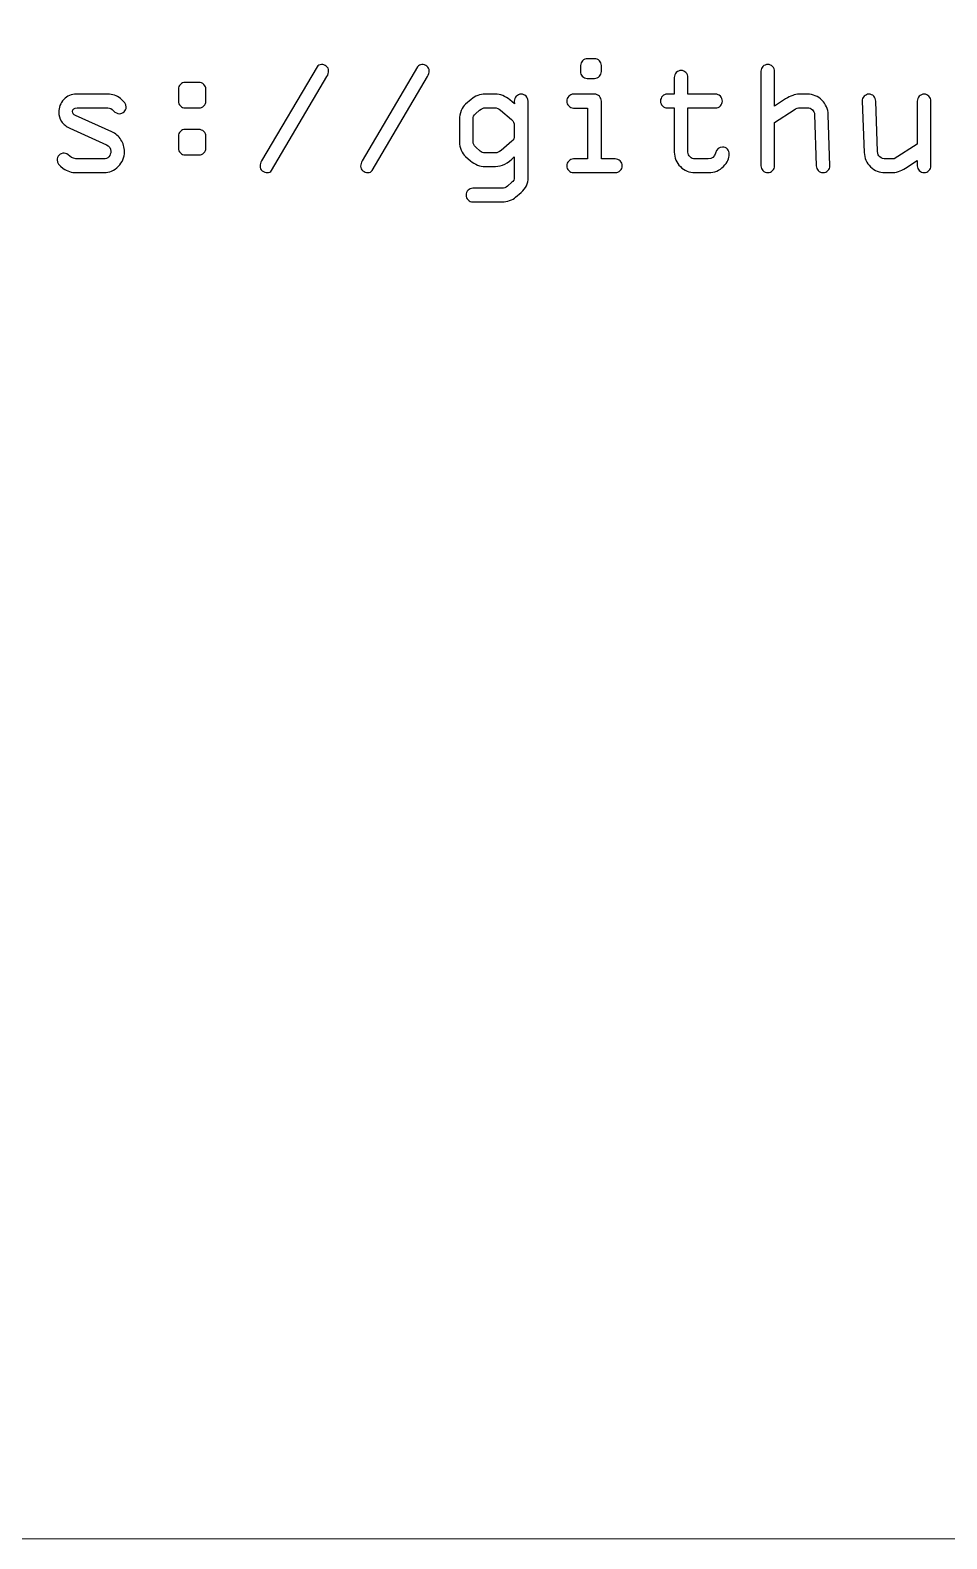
# Model space of a CAD drawing. Header units: centimetres. Extents: x -24.7 to -6.6, y 0.1 to 22.
# Drawn here: x -13.742 to -11.994, y 0.073 to 2.948 of the extents above; entities that cross this region are included whole.
import ezdxf

# ---------------------------------------------------------------- set-up
doc = ezdxf.new("R2010")
doc.units = ezdxf.units.CM
doc.header["$MEASUREMENT"] = 0
doc.layers.add('Layer 1', color=7, linetype='Continuous')

msp = doc.modelspace()

# ---------------------------------------------------------------- linework, layer by layer
at = {"layer": 'Layer 1', "lineweight": 20}
msp.add_open_spline([(-24.23734, 10.9532), (-24.23734, 10.9532), (-7.01586, 10.9532), (-7.01586, 10.9532), (-7.01586, 10.9532), (-6.78356, 10.9532), (-6.5935, 10.76314), (-6.5935, 10.53084), (-6.5935, 10.53084), (-6.5935, 10.53084), (-6.5935, 0.49496), (-6.5935, 0.49496), (-6.5935, 0.49496), (-6.5935, 0.26266), (-6.78356, 0.0726), (-7.01586, 0.0726), (-7.01586, 0.0726), (-7.01586, 0.0726), (-24.23734, 0.0726), (-24.23734, 0.0726), (-24.23734, 0.0726), (-24.46964, 0.0726), (-24.6597, 0.26266), (-24.6597, 0.49496), (-24.6597, 0.49496), (-24.6597, 0.49496), (-24.6597, 10.53084), (-24.6597, 10.53084), (-24.6597, 10.53084), (-24.6597, 10.76314), (-24.46964, 10.9532), (-24.23734, 10.9532)], degree=3, knots=[0, 0, 0, 0, 0.1111111, 0.1111111, 0.1111111, 0.1111111, 0.2222222, 0.2222222, 0.2222222, 0.2222222, 0.3333333, 0.3333333, 0.3333333, 0.3333333, 0.4444444, 0.4444444, 0.4444444, 0.4444444, 0.5555556, 0.5555556, 0.5555556, 0.5555556, 0.6666667, 0.6666667, 0.6666667, 0.6666667, 0.7777778, 0.7777778, 0.7777778, 0.7777778, 1, 1, 1, 1], dxfattribs=at)
at = {"layer": 'Layer 1', "color": 4}
for points, knots in [([(-13.17616, 2.86021), (-13.17616, 2.86021), (-13.28188, 2.68082), (-13.28188, 2.68082), (-13.28188, 2.68082), (-13.28358, 2.67812), (-13.28617, 2.6768), (-13.28982, 2.6768), (-13.28982, 2.6768), (-13.29321, 2.6768), (-13.29638, 2.67796), (-13.29935, 2.68029), (-13.29935, 2.68029), (-13.30226, 2.68262), (-13.30374, 2.68558), (-13.30374, 2.68918), (-13.30374, 2.68918), (-13.30374, 2.69241), (-13.30268, 2.6958), (-13.30062, 2.69945), (-13.30062, 2.69945), (-13.30062, 2.69945), (-13.19499, 2.87868), (-13.19499, 2.87868), (-13.19499, 2.87868), (-13.19325, 2.88148), (-13.1905, 2.88286), (-13.18674, 2.88286), (-13.18674, 2.88286), (-13.18346, 2.88286), (-13.18028, 2.88175), (-13.17737, 2.87952), (-13.17737, 2.87952), (-13.17441, 2.8773), (-13.17293, 2.87439), (-13.17293, 2.87074), (-13.17293, 2.87074), (-13.17293, 2.86735), (-13.17399, 2.86386), (-13.17616, 2.86021)], [0, 0, 0, 0, 0.0909091, 0.0909091, 0.0909091, 0.0909091, 0.1818182, 0.1818182, 0.1818182, 0.1818182, 0.2727273, 0.2727273, 0.2727273, 0.2727273, 0.3636364, 0.3636364, 0.3636364, 0.3636364, 0.4545455, 0.4545455, 0.4545455, 0.4545455, 0.5454545, 0.5454545, 0.5454545, 0.5454545, 0.6363636, 0.6363636, 0.6363636, 0.6363636, 0.7272727, 0.7272727, 0.7272727, 0.7272727, 0.8181818, 0.8181818, 0.8181818, 0.8181818, 1, 1, 1, 1]), ([(-12.98439, 2.86021), (-12.98439, 2.86021), (-13.09011, 2.68082), (-13.09011, 2.68082), (-13.09011, 2.68082), (-13.09181, 2.67812), (-13.0944, 2.6768), (-13.09805, 2.6768), (-13.09805, 2.6768), (-13.10144, 2.6768), (-13.10461, 2.67796), (-13.10758, 2.68029), (-13.10758, 2.68029), (-13.11049, 2.68262), (-13.11197, 2.68558), (-13.11197, 2.68918), (-13.11197, 2.68918), (-13.11197, 2.69241), (-13.11091, 2.6958), (-13.10885, 2.69945), (-13.10885, 2.69945), (-13.10885, 2.69945), (-13.00322, 2.87868), (-13.00322, 2.87868), (-13.00322, 2.87868), (-13.00148, 2.88148), (-12.99873, 2.88286), (-12.99497, 2.88286), (-12.99497, 2.88286), (-12.99169, 2.88286), (-12.98851, 2.88175), (-12.9856, 2.87952), (-12.9856, 2.87952), (-12.98264, 2.8773), (-12.98116, 2.87439), (-12.98116, 2.87074), (-12.98116, 2.87074), (-12.98116, 2.86735), (-12.98222, 2.86386), (-12.98439, 2.86021)], [0, 0, 0, 0, 0.0909091, 0.0909091, 0.0909091, 0.0909091, 0.1818182, 0.1818182, 0.1818182, 0.1818182, 0.2727273, 0.2727273, 0.2727273, 0.2727273, 0.3636364, 0.3636364, 0.3636364, 0.3636364, 0.4545455, 0.4545455, 0.4545455, 0.4545455, 0.5454545, 0.5454545, 0.5454545, 0.5454545, 0.6363636, 0.6363636, 0.6363636, 0.6363636, 0.7272727, 0.7272727, 0.7272727, 0.7272727, 0.8181818, 0.8181818, 0.8181818, 0.8181818, 1, 1, 1, 1]), ([(-12.67953, 2.89397), (-12.67953, 2.89397), (-12.66588, 2.89397), (-12.66588, 2.89397), (-12.66588, 2.89397), (-12.66228, 2.89397), (-12.65921, 2.8927), (-12.65667, 2.89016), (-12.65667, 2.89016), (-12.65413, 2.88767), (-12.65286, 2.8846), (-12.65286, 2.88095), (-12.65286, 2.88095), (-12.65286, 2.88095), (-12.65286, 2.86984), (-12.65286, 2.86984), (-12.65286, 2.86984), (-12.65286, 2.86619), (-12.65413, 2.86307), (-12.65667, 2.86047), (-12.65667, 2.86047), (-12.65921, 2.85783), (-12.66228, 2.85651), (-12.66588, 2.85651), (-12.66588, 2.85651), (-12.66588, 2.85651), (-12.67985, 2.85651), (-12.67985, 2.85651), (-12.67985, 2.85651), (-12.68355, 2.85651), (-12.68668, 2.85783), (-12.68922, 2.86053), (-12.68922, 2.86053), (-12.69176, 2.86323), (-12.69297, 2.86619), (-12.69287, 2.86952), (-12.69287, 2.86952), (-12.69287, 2.86952), (-12.69255, 2.88095), (-12.69255, 2.88095), (-12.69255, 2.88095), (-12.69255, 2.8846), (-12.69128, 2.88767), (-12.68874, 2.89016), (-12.68874, 2.89016), (-12.6862, 2.8927), (-12.68313, 2.89397), (-12.67953, 2.89397)], [0, 0, 0, 0, 0.0769231, 0.0769231, 0.0769231, 0.0769231, 0.1538462, 0.1538462, 0.1538462, 0.1538462, 0.2307692, 0.2307692, 0.2307692, 0.2307692, 0.3076923, 0.3076923, 0.3076923, 0.3076923, 0.3846154, 0.3846154, 0.3846154, 0.3846154, 0.4615385, 0.4615385, 0.4615385, 0.4615385, 0.5384615, 0.5384615, 0.5384615, 0.5384615, 0.6153846, 0.6153846, 0.6153846, 0.6153846, 0.6923077, 0.6923077, 0.6923077, 0.6923077, 0.7692308, 0.7692308, 0.7692308, 0.7692308, 0.8461538, 0.8461538, 0.8461538, 0.8461538, 1, 1, 1, 1]), ([(-12.3487, 2.68982), (-12.3487, 2.68982), (-12.3487, 2.8701), (-12.3487, 2.8701), (-12.3487, 2.8701), (-12.3487, 2.87365), (-12.34743, 2.87667), (-12.34489, 2.87915), (-12.34489, 2.87915), (-12.34235, 2.88164), (-12.33928, 2.88286), (-12.33568, 2.88286), (-12.33568, 2.88286), (-12.33208, 2.88286), (-12.32901, 2.88159), (-12.32647, 2.87905), (-12.32647, 2.87905), (-12.32393, 2.87651), (-12.32266, 2.87344), (-12.32266, 2.86979), (-12.32266, 2.86979), (-12.32266, 2.86979), (-12.32266, 2.8038), (-12.32266, 2.8038), (-12.32266, 2.8038), (-12.32266, 2.8038), (-12.30165, 2.8174), (-12.30165, 2.8174), (-12.30165, 2.8174), (-12.29213, 2.82338), (-12.28361, 2.82634), (-12.27615, 2.82634), (-12.27615, 2.82634), (-12.27615, 2.82634), (-12.25996, 2.82634), (-12.25996, 2.82634), (-12.25996, 2.82634), (-12.24927, 2.82634), (-12.24006, 2.82253), (-12.23239, 2.81497), (-12.23239, 2.81497), (-12.22471, 2.80735), (-12.22074, 2.79814), (-12.22043, 2.78729), (-12.22043, 2.78729), (-12.22043, 2.78729), (-12.21725, 2.68982), (-12.21725, 2.68982), (-12.21725, 2.68982), (-12.21715, 2.68622), (-12.21836, 2.68315), (-12.22096, 2.68061), (-12.22096, 2.68061), (-12.22355, 2.67807), (-12.22667, 2.6768), (-12.23027, 2.6768), (-12.23027, 2.6768), (-12.23387, 2.6768), (-12.23694, 2.67812), (-12.23942, 2.68077), (-12.23942, 2.68077), (-12.24191, 2.68336), (-12.24318, 2.68643), (-12.24329, 2.68982), (-12.24329, 2.68982), (-12.24329, 2.68982), (-12.24646, 2.78761), (-12.24646, 2.78761), (-12.24646, 2.78761), (-12.24657, 2.7911), (-12.24789, 2.79417), (-12.25054, 2.79676), (-12.25054, 2.79676), (-12.25313, 2.79936), (-12.25625, 2.80063), (-12.25985, 2.80063), (-12.25985, 2.80063), (-12.25985, 2.80063), (-12.27451, 2.80063), (-12.27451, 2.80063), (-12.27451, 2.80063), (-12.27784, 2.80063), (-12.28149, 2.79936), (-12.28541, 2.79676), (-12.28541, 2.79676), (-12.28541, 2.79676), (-12.32266, 2.77269), (-12.32266, 2.77269), (-12.32266, 2.77269), (-12.32266, 2.77269), (-12.32266, 2.68982), (-12.32266, 2.68982), (-12.32266, 2.68982), (-12.32266, 2.68622), (-12.32393, 2.68315), (-12.32647, 2.68061), (-12.32647, 2.68061), (-12.32901, 2.67807), (-12.33208, 2.6768), (-12.33568, 2.6768), (-12.33568, 2.6768), (-12.33928, 2.6768), (-12.34235, 2.67807), (-12.34489, 2.68061), (-12.34489, 2.68061), (-12.34743, 2.68315), (-12.3487, 2.68622), (-12.3487, 2.68982)], [0, 0, 0, 0, 0.0357143, 0.0357143, 0.0357143, 0.0357143, 0.0714286, 0.0714286, 0.0714286, 0.0714286, 0.1071429, 0.1071429, 0.1071429, 0.1071429, 0.1428571, 0.1428571, 0.1428571, 0.1428571, 0.1785714, 0.1785714, 0.1785714, 0.1785714, 0.2142857, 0.2142857, 0.2142857, 0.2142857, 0.25, 0.25, 0.25, 0.25, 0.2857143, 0.2857143, 0.2857143, 0.2857143, 0.3214286, 0.3214286, 0.3214286, 0.3214286, 0.3571429, 0.3571429, 0.3571429, 0.3571429, 0.3928571, 0.3928571, 0.3928571, 0.3928571, 0.4285714, 0.4285714, 0.4285714, 0.4285714, 0.4642857, 0.4642857, 0.4642857, 0.4642857, 0.5, 0.5, 0.5, 0.5, 0.5357143, 0.5357143, 0.5357143, 0.5357143, 0.5714286, 0.5714286, 0.5714286, 0.5714286, 0.6071429, 0.6071429, 0.6071429, 0.6071429, 0.6428571, 0.6428571, 0.6428571, 0.6428571, 0.6785714, 0.6785714, 0.6785714, 0.6785714, 0.7142857, 0.7142857, 0.7142857, 0.7142857, 0.75, 0.75, 0.75, 0.75, 0.7857143, 0.7857143, 0.7857143, 0.7857143, 0.8214286, 0.8214286, 0.8214286, 0.8214286, 0.8571429, 0.8571429, 0.8571429, 0.8571429, 0.8928571, 0.8928571, 0.8928571, 0.8928571, 0.9285714, 0.9285714, 0.9285714, 0.9285714, 1, 1, 1, 1]), ([(-13.44629, 2.84889), (-13.44629, 2.84889), (-13.42026, 2.84889), (-13.42026, 2.84889), (-13.42026, 2.84889), (-13.41656, 2.84889), (-13.41338, 2.84751), (-13.41079, 2.8447), (-13.41079, 2.8447), (-13.40819, 2.8419), (-13.40692, 2.83894), (-13.40692, 2.83587), (-13.40692, 2.83587), (-13.40692, 2.83587), (-13.40692, 2.81333), (-13.40692, 2.81333), (-13.40692, 2.81333), (-13.40692, 2.80983), (-13.40825, 2.80676), (-13.41089, 2.80417), (-13.41089, 2.80417), (-13.41349, 2.80158), (-13.41656, 2.80031), (-13.41994, 2.80031), (-13.41994, 2.80031), (-13.41994, 2.80031), (-13.44661, 2.80031), (-13.44661, 2.80031), (-13.44661, 2.80031), (-13.45021, 2.80031), (-13.45323, 2.80152), (-13.45566, 2.80401), (-13.45566, 2.80401), (-13.4581, 2.8065), (-13.45931, 2.80962), (-13.45931, 2.81333), (-13.45931, 2.81333), (-13.45931, 2.81333), (-13.45931, 2.83587), (-13.45931, 2.83587), (-13.45931, 2.83587), (-13.45931, 2.83936), (-13.45804, 2.84243), (-13.4555, 2.84502), (-13.4555, 2.84502), (-13.45296, 2.84762), (-13.44989, 2.84889), (-13.44629, 2.84889)], [0, 0, 0, 0, 0.0769231, 0.0769231, 0.0769231, 0.0769231, 0.1538462, 0.1538462, 0.1538462, 0.1538462, 0.2307692, 0.2307692, 0.2307692, 0.2307692, 0.3076923, 0.3076923, 0.3076923, 0.3076923, 0.3846154, 0.3846154, 0.3846154, 0.3846154, 0.4615385, 0.4615385, 0.4615385, 0.4615385, 0.5384615, 0.5384615, 0.5384615, 0.5384615, 0.6153846, 0.6153846, 0.6153846, 0.6153846, 0.6923077, 0.6923077, 0.6923077, 0.6923077, 0.7692308, 0.7692308, 0.7692308, 0.7692308, 0.8461538, 0.8461538, 0.8461538, 0.8461538, 1, 1, 1, 1]), ([(-12.44839, 2.6768), (-12.44839, 2.6768), (-12.47443, 2.6768), (-12.47443, 2.6768), (-12.47443, 2.6768), (-12.48517, 2.6768), (-12.49443, 2.68061), (-12.50216, 2.68828), (-12.50216, 2.68828), (-12.50993, 2.6959), (-12.5138, 2.70511), (-12.5138, 2.71585), (-12.5138, 2.71585), (-12.5138, 2.71585), (-12.5138, 2.80031), (-12.5138, 2.80031), (-12.5138, 2.80031), (-12.5138, 2.80031), (-12.52713, 2.80031), (-12.52713, 2.80031), (-12.52713, 2.80031), (-12.53073, 2.80031), (-12.5338, 2.80152), (-12.53634, 2.80401), (-12.53634, 2.80401), (-12.53888, 2.8065), (-12.54015, 2.80962), (-12.54015, 2.81333), (-12.54015, 2.81333), (-12.54015, 2.81692), (-12.53888, 2.81999), (-12.53639, 2.82253), (-12.53639, 2.82253), (-12.53391, 2.82507), (-12.53084, 2.82634), (-12.52729, 2.82634), (-12.52729, 2.82634), (-12.52729, 2.82634), (-12.5138, 2.82634), (-12.5138, 2.82634), (-12.5138, 2.82634), (-12.5138, 2.82634), (-12.5138, 2.85836), (-12.5138, 2.85836), (-12.5138, 2.85836), (-12.5138, 2.86201), (-12.51253, 2.86508), (-12.50999, 2.86762), (-12.50999, 2.86762), (-12.50745, 2.87016), (-12.50438, 2.87143), (-12.50078, 2.87143), (-12.50078, 2.87143), (-12.49739, 2.87143), (-12.49432, 2.87016), (-12.49173, 2.86756), (-12.49173, 2.86756), (-12.48909, 2.86497), (-12.48776, 2.8619), (-12.48776, 2.85836), (-12.48776, 2.85836), (-12.48776, 2.85836), (-12.48776, 2.82634), (-12.48776, 2.82634), (-12.48776, 2.82634), (-12.48776, 2.82634), (-12.43511, 2.82634), (-12.43511, 2.82634), (-12.43511, 2.82634), (-12.43162, 2.82634), (-12.42855, 2.82507), (-12.42596, 2.82248), (-12.42596, 2.82248), (-12.42336, 2.81989), (-12.42204, 2.81682), (-12.42204, 2.81333), (-12.42204, 2.81333), (-12.42204, 2.80973), (-12.42331, 2.80666), (-12.4259, 2.80412), (-12.4259, 2.80412), (-12.4285, 2.80158), (-12.43156, 2.80031), (-12.43506, 2.80031), (-12.43506, 2.80031), (-12.43506, 2.80031), (-12.48776, 2.80031), (-12.48776, 2.80031), (-12.48776, 2.80031), (-12.48776, 2.80031), (-12.48776, 2.71585), (-12.48776, 2.71585), (-12.48776, 2.71585), (-12.48776, 2.71236), (-12.48644, 2.70929), (-12.48379, 2.7067), (-12.48379, 2.7067), (-12.4812, 2.70411), (-12.47808, 2.70284), (-12.47443, 2.70284), (-12.47443, 2.70284), (-12.47443, 2.70284), (-12.44908, 2.70284), (-12.44908, 2.70284), (-12.44908, 2.70284), (-12.44215, 2.70284), (-12.43754, 2.70659), (-12.43527, 2.71411), (-12.43527, 2.71411), (-12.43299, 2.72162), (-12.4286, 2.72538), (-12.42209, 2.72538), (-12.42209, 2.72538), (-12.41823, 2.72538), (-12.41511, 2.72411), (-12.41267, 2.72157), (-12.41267, 2.72157), (-12.41024, 2.71903), (-12.40902, 2.71585), (-12.40902, 2.71204), (-12.40902, 2.71204), (-12.40902, 2.70416), (-12.41273, 2.69633), (-12.42008, 2.68849), (-12.42008, 2.68849), (-12.42749, 2.68072), (-12.43691, 2.6768), (-12.44839, 2.6768)], [0, 0, 0, 0, 0.030303, 0.030303, 0.030303, 0.030303, 0.0606061, 0.0606061, 0.0606061, 0.0606061, 0.0909091, 0.0909091, 0.0909091, 0.0909091, 0.1212121, 0.1212121, 0.1212121, 0.1212121, 0.1515152, 0.1515152, 0.1515152, 0.1515152, 0.1818182, 0.1818182, 0.1818182, 0.1818182, 0.2121212, 0.2121212, 0.2121212, 0.2121212, 0.2424242, 0.2424242, 0.2424242, 0.2424242, 0.2727273, 0.2727273, 0.2727273, 0.2727273, 0.3030303, 0.3030303, 0.3030303, 0.3030303, 0.3333333, 0.3333333, 0.3333333, 0.3333333, 0.3636364, 0.3636364, 0.3636364, 0.3636364, 0.3939394, 0.3939394, 0.3939394, 0.3939394, 0.4242424, 0.4242424, 0.4242424, 0.4242424, 0.4545455, 0.4545455, 0.4545455, 0.4545455, 0.4848485, 0.4848485, 0.4848485, 0.4848485, 0.5151515, 0.5151515, 0.5151515, 0.5151515, 0.5454545, 0.5454545, 0.5454545, 0.5454545, 0.5757576, 0.5757576, 0.5757576, 0.5757576, 0.6060606, 0.6060606, 0.6060606, 0.6060606, 0.6363636, 0.6363636, 0.6363636, 0.6363636, 0.6666667, 0.6666667, 0.6666667, 0.6666667, 0.6969697, 0.6969697, 0.6969697, 0.6969697, 0.7272727, 0.7272727, 0.7272727, 0.7272727, 0.7575758, 0.7575758, 0.7575758, 0.7575758, 0.7878788, 0.7878788, 0.7878788, 0.7878788, 0.8181818, 0.8181818, 0.8181818, 0.8181818, 0.8484848, 0.8484848, 0.8484848, 0.8484848, 0.8787879, 0.8787879, 0.8787879, 0.8787879, 0.9090909, 0.9090909, 0.9090909, 0.9090909, 0.9393939, 0.9393939, 0.9393939, 0.9393939, 1, 1, 1, 1]), ([(-13.65399, 2.82634), (-13.65399, 2.82634), (-13.5943, 2.82634), (-13.5943, 2.82634), (-13.5943, 2.82634), (-13.58504, 2.82634), (-13.57684, 2.82359), (-13.5697, 2.81809), (-13.5697, 2.81809), (-13.56255, 2.81253), (-13.55901, 2.80713), (-13.55901, 2.8019), (-13.55901, 2.8019), (-13.55901, 2.79819), (-13.56033, 2.79512), (-13.56298, 2.79274), (-13.56298, 2.79274), (-13.56557, 2.79036), (-13.56848, 2.7892), (-13.57171, 2.7892), (-13.57171, 2.7892), (-13.57583, 2.7892), (-13.57959, 2.79105), (-13.58303, 2.79475), (-13.58303, 2.79475), (-13.58642, 2.79846), (-13.58996, 2.80031), (-13.59372, 2.80031), (-13.59372, 2.80031), (-13.59372, 2.80031), (-13.65256, 2.80031), (-13.65256, 2.80031), (-13.65256, 2.80031), (-13.65833, 2.80031), (-13.66124, 2.79793), (-13.66124, 2.79322), (-13.66124, 2.79322), (-13.66124, 2.78994), (-13.65928, 2.7874), (-13.65532, 2.7857), (-13.65532, 2.7857), (-13.65532, 2.7857), (-13.58621, 2.75459), (-13.58621, 2.75459), (-13.58621, 2.75459), (-13.57917, 2.75152), (-13.5734, 2.74649), (-13.5689, 2.73961), (-13.5689, 2.73961), (-13.5644, 2.73279), (-13.56218, 2.72517), (-13.56218, 2.71681), (-13.56218, 2.71681), (-13.56218, 2.70564), (-13.56615, 2.69617), (-13.57404, 2.68844), (-13.57404, 2.68844), (-13.58197, 2.68066), (-13.59092, 2.6768), (-13.60097, 2.6768), (-13.60097, 2.6768), (-13.60097, 2.6768), (-13.65368, 2.6768), (-13.65368, 2.6768), (-13.65368, 2.6768), (-13.66278, 2.6768), (-13.67124, 2.67955), (-13.67908, 2.685), (-13.67908, 2.685), (-13.68685, 2.69045), (-13.69077, 2.6958), (-13.69077, 2.70093), (-13.69077, 2.70093), (-13.69077, 2.70437), (-13.6895, 2.70739), (-13.68696, 2.70998), (-13.68696, 2.70998), (-13.68442, 2.71262), (-13.68114, 2.71395), (-13.67712, 2.71395), (-13.67712, 2.71395), (-13.67384, 2.71395), (-13.67029, 2.7121), (-13.66653, 2.70839), (-13.66653, 2.70839), (-13.66278, 2.70469), (-13.65733, 2.70284), (-13.65018, 2.70284), (-13.65018, 2.70284), (-13.65018, 2.70284), (-13.60171, 2.70284), (-13.60171, 2.70284), (-13.60171, 2.70284), (-13.59785, 2.70284), (-13.59467, 2.70432), (-13.59208, 2.70723), (-13.59208, 2.70723), (-13.58949, 2.71019), (-13.58822, 2.71358), (-13.58822, 2.71739), (-13.58822, 2.71739), (-13.58822, 2.72326), (-13.59107, 2.72749), (-13.59674, 2.73009), (-13.59674, 2.73009), (-13.59674, 2.73009), (-13.66664, 2.76157), (-13.66664, 2.76157), (-13.66664, 2.76157), (-13.67336, 2.76459), (-13.67855, 2.76893), (-13.68214, 2.77459), (-13.68214, 2.77459), (-13.6858, 2.78025), (-13.68759, 2.78607), (-13.68759, 2.79195), (-13.68759, 2.79195), (-13.68759, 2.80126), (-13.68437, 2.8093), (-13.67791, 2.81613), (-13.67791, 2.81613), (-13.67146, 2.82296), (-13.66346, 2.82634), (-13.65399, 2.82634)], [0, 0, 0, 0, 0.03125, 0.03125, 0.03125, 0.03125, 0.0625, 0.0625, 0.0625, 0.0625, 0.09375, 0.09375, 0.09375, 0.09375, 0.125, 0.125, 0.125, 0.125, 0.15625, 0.15625, 0.15625, 0.15625, 0.1875, 0.1875, 0.1875, 0.1875, 0.21875, 0.21875, 0.21875, 0.21875, 0.25, 0.25, 0.25, 0.25, 0.28125, 0.28125, 0.28125, 0.28125, 0.3125, 0.3125, 0.3125, 0.3125, 0.34375, 0.34375, 0.34375, 0.34375, 0.375, 0.375, 0.375, 0.375, 0.40625, 0.40625, 0.40625, 0.40625, 0.4375, 0.4375, 0.4375, 0.4375, 0.46875, 0.46875, 0.46875, 0.46875, 0.5, 0.5, 0.5, 0.5, 0.53125, 0.53125, 0.53125, 0.53125, 0.5625, 0.5625, 0.5625, 0.5625, 0.59375, 0.59375, 0.59375, 0.59375, 0.625, 0.625, 0.625, 0.625, 0.65625, 0.65625, 0.65625, 0.65625, 0.6875, 0.6875, 0.6875, 0.6875, 0.71875, 0.71875, 0.71875, 0.71875, 0.75, 0.75, 0.75, 0.75, 0.78125, 0.78125, 0.78125, 0.78125, 0.8125, 0.8125, 0.8125, 0.8125, 0.84375, 0.84375, 0.84375, 0.84375, 0.875, 0.875, 0.875, 0.875, 0.90625, 0.90625, 0.90625, 0.90625, 0.9375, 0.9375, 0.9375, 0.9375, 1, 1, 1, 1]), ([(-12.84156, 2.62092), (-12.84156, 2.62092), (-12.89797, 2.62092), (-12.89797, 2.62092), (-12.89797, 2.62092), (-12.90157, 2.62092), (-12.90464, 2.62219), (-12.90718, 2.62468), (-12.90718, 2.62468), (-12.90972, 2.62716), (-12.91099, 2.63029), (-12.91099, 2.63399), (-12.91099, 2.63399), (-12.91099, 2.63764), (-12.90972, 2.64071), (-12.90718, 2.6432), (-12.90718, 2.6432), (-12.90469, 2.64568), (-12.90162, 2.64695), (-12.89803, 2.64695), (-12.89803, 2.64695), (-12.89803, 2.64695), (-12.84177, 2.64695), (-12.84177, 2.64695), (-12.84177, 2.64695), (-12.83839, 2.64695), (-12.83516, 2.64822), (-12.8322, 2.65082), (-12.8322, 2.65082), (-12.8322, 2.65082), (-12.82341, 2.65838), (-12.82341, 2.65838), (-12.82341, 2.65838), (-12.8204, 2.66066), (-12.81891, 2.66368), (-12.81891, 2.66738), (-12.81891, 2.66738), (-12.81891, 2.66738), (-12.81891, 2.70696), (-12.81891, 2.70696), (-12.81891, 2.70696), (-12.83109, 2.69469), (-12.84294, 2.68855), (-12.85447, 2.68855), (-12.85447, 2.68855), (-12.85447, 2.68855), (-12.87437, 2.68855), (-12.87437, 2.68855), (-12.87437, 2.68855), (-12.88469, 2.68855), (-12.89395, 2.69209), (-12.90221, 2.69924), (-12.90221, 2.69924), (-12.90221, 2.69924), (-12.91194, 2.70786), (-12.91194, 2.70786), (-12.91194, 2.70786), (-12.91512, 2.71056), (-12.91787, 2.71448), (-12.9202, 2.71961), (-12.9202, 2.71961), (-12.92253, 2.7248), (-12.92369, 2.72982), (-12.92369, 2.7348), (-12.92369, 2.7348), (-12.92369, 2.7348), (-12.92369, 2.77777), (-12.92369, 2.77777), (-12.92369, 2.77777), (-12.92369, 2.78385), (-12.92253, 2.78962), (-12.9202, 2.79512), (-12.9202, 2.79512), (-12.91787, 2.80057), (-12.91512, 2.80465), (-12.91189, 2.80735), (-12.91189, 2.80735), (-12.91189, 2.80735), (-12.9012, 2.81645), (-12.9012, 2.81645), (-12.9012, 2.81645), (-12.89358, 2.82306), (-12.88458, 2.82634), (-12.87427, 2.82634), (-12.87427, 2.82634), (-12.87427, 2.82634), (-12.85548, 2.82634), (-12.85548, 2.82634), (-12.85548, 2.82634), (-12.84527, 2.82634), (-12.83595, 2.82274), (-12.82759, 2.81549), (-12.82759, 2.81549), (-12.82759, 2.81549), (-12.8186, 2.80793), (-12.8186, 2.80793), (-12.8186, 2.80793), (-12.8186, 2.80793), (-12.81891, 2.81311), (-12.81891, 2.81311), (-12.81891, 2.81311), (-12.81891, 2.81671), (-12.81764, 2.81978), (-12.81505, 2.82243), (-12.81505, 2.82243), (-12.81246, 2.82502), (-12.80939, 2.82634), (-12.8059, 2.82634), (-12.8059, 2.82634), (-12.8023, 2.82634), (-12.79918, 2.82507), (-12.79653, 2.82253), (-12.79653, 2.82253), (-12.79389, 2.81999), (-12.79256, 2.81692), (-12.79256, 2.81333), (-12.79256, 2.81333), (-12.79256, 2.81333), (-12.79256, 2.66727), (-12.79256, 2.66727), (-12.79256, 2.66727), (-12.79256, 2.65622), (-12.79701, 2.64674), (-12.8059, 2.63891), (-12.8059, 2.63891), (-12.8059, 2.63891), (-12.81643, 2.62976), (-12.81643, 2.62976), (-12.81643, 2.62976), (-12.81913, 2.62738), (-12.82294, 2.62531), (-12.8278, 2.62357), (-12.8278, 2.62357), (-12.83273, 2.62182), (-12.83733, 2.62092), (-12.84156, 2.62092)], [0, 0, 0, 0, 0.0285714, 0.0285714, 0.0285714, 0.0285714, 0.0571429, 0.0571429, 0.0571429, 0.0571429, 0.0857143, 0.0857143, 0.0857143, 0.0857143, 0.1142857, 0.1142857, 0.1142857, 0.1142857, 0.1428571, 0.1428571, 0.1428571, 0.1428571, 0.1714286, 0.1714286, 0.1714286, 0.1714286, 0.2, 0.2, 0.2, 0.2, 0.2285714, 0.2285714, 0.2285714, 0.2285714, 0.2571429, 0.2571429, 0.2571429, 0.2571429, 0.2857143, 0.2857143, 0.2857143, 0.2857143, 0.3142857, 0.3142857, 0.3142857, 0.3142857, 0.3428571, 0.3428571, 0.3428571, 0.3428571, 0.3714286, 0.3714286, 0.3714286, 0.3714286, 0.4, 0.4, 0.4, 0.4, 0.4285714, 0.4285714, 0.4285714, 0.4285714, 0.4571429, 0.4571429, 0.4571429, 0.4571429, 0.4857143, 0.4857143, 0.4857143, 0.4857143, 0.5142857, 0.5142857, 0.5142857, 0.5142857, 0.5428571, 0.5428571, 0.5428571, 0.5428571, 0.5714286, 0.5714286, 0.5714286, 0.5714286, 0.6, 0.6, 0.6, 0.6, 0.6285714, 0.6285714, 0.6285714, 0.6285714, 0.6571429, 0.6571429, 0.6571429, 0.6571429, 0.6857143, 0.6857143, 0.6857143, 0.6857143, 0.7142857, 0.7142857, 0.7142857, 0.7142857, 0.7428571, 0.7428571, 0.7428571, 0.7428571, 0.7714286, 0.7714286, 0.7714286, 0.7714286, 0.8, 0.8, 0.8, 0.8, 0.8285714, 0.8285714, 0.8285714, 0.8285714, 0.8571429, 0.8571429, 0.8571429, 0.8571429, 0.8857143, 0.8857143, 0.8857143, 0.8857143, 0.9142857, 0.9142857, 0.9142857, 0.9142857, 0.9428571, 0.9428571, 0.9428571, 0.9428571, 1, 1, 1, 1]), ([(-12.62625, 2.6768), (-12.62625, 2.6768), (-12.70583, 2.6768), (-12.70583, 2.6768), (-12.70583, 2.6768), (-12.70948, 2.6768), (-12.71255, 2.67807), (-12.71509, 2.68061), (-12.71509, 2.68061), (-12.71763, 2.68315), (-12.7189, 2.68622), (-12.7189, 2.68982), (-12.7189, 2.68982), (-12.7189, 2.69331), (-12.71763, 2.69638), (-12.71509, 2.69897), (-12.71509, 2.69897), (-12.71255, 2.70157), (-12.70948, 2.70284), (-12.70588, 2.70284), (-12.70588, 2.70284), (-12.70588, 2.70284), (-12.67921, 2.70284), (-12.67921, 2.70284), (-12.67921, 2.70284), (-12.67921, 2.70284), (-12.67921, 2.79999), (-12.67921, 2.79999), (-12.67921, 2.79999), (-12.67921, 2.79999), (-12.70578, 2.79999), (-12.70578, 2.79999), (-12.70578, 2.79999), (-12.70943, 2.79999), (-12.7125, 2.80126), (-12.71509, 2.80385), (-12.71509, 2.80385), (-12.71763, 2.80645), (-12.7189, 2.80952), (-12.7189, 2.81301), (-12.7189, 2.81301), (-12.7189, 2.81661), (-12.71763, 2.81973), (-12.71509, 2.82237), (-12.71509, 2.82237), (-12.71255, 2.82502), (-12.70943, 2.82634), (-12.70583, 2.82634), (-12.70583, 2.82634), (-12.70583, 2.82634), (-12.66593, 2.82634), (-12.66593, 2.82634), (-12.66593, 2.82634), (-12.66233, 2.82634), (-12.65921, 2.82502), (-12.65667, 2.82237), (-12.65667, 2.82237), (-12.65413, 2.81978), (-12.65286, 2.81666), (-12.65286, 2.81301), (-12.65286, 2.81301), (-12.65286, 2.81301), (-12.65286, 2.70284), (-12.65286, 2.70284), (-12.65286, 2.70284), (-12.65286, 2.70284), (-12.62662, 2.70284), (-12.62662, 2.70284), (-12.62662, 2.70284), (-12.62296, 2.70284), (-12.61979, 2.70157), (-12.61714, 2.69903), (-12.61714, 2.69903), (-12.6145, 2.69649), (-12.61317, 2.69342), (-12.61317, 2.68982), (-12.61317, 2.68982), (-12.61317, 2.68622), (-12.61444, 2.68315), (-12.61704, 2.68061), (-12.61704, 2.68061), (-12.61963, 2.67807), (-12.6227, 2.6768), (-12.62625, 2.6768)], [0, 0, 0, 0, 0.0454545, 0.0454545, 0.0454545, 0.0454545, 0.0909091, 0.0909091, 0.0909091, 0.0909091, 0.1363636, 0.1363636, 0.1363636, 0.1363636, 0.1818182, 0.1818182, 0.1818182, 0.1818182, 0.2272727, 0.2272727, 0.2272727, 0.2272727, 0.2727273, 0.2727273, 0.2727273, 0.2727273, 0.3181818, 0.3181818, 0.3181818, 0.3181818, 0.3636364, 0.3636364, 0.3636364, 0.3636364, 0.4090909, 0.4090909, 0.4090909, 0.4090909, 0.4545455, 0.4545455, 0.4545455, 0.4545455, 0.5, 0.5, 0.5, 0.5, 0.5454545, 0.5454545, 0.5454545, 0.5454545, 0.5909091, 0.5909091, 0.5909091, 0.5909091, 0.6363636, 0.6363636, 0.6363636, 0.6363636, 0.6818182, 0.6818182, 0.6818182, 0.6818182, 0.7272727, 0.7272727, 0.7272727, 0.7272727, 0.7727273, 0.7727273, 0.7727273, 0.7727273, 0.8181818, 0.8181818, 0.8181818, 0.8181818, 0.8636364, 0.8636364, 0.8636364, 0.8636364, 0.9090909, 0.9090909, 0.9090909, 0.9090909, 1, 1, 1, 1]), ([(-12.09438, 2.70315), (-12.09438, 2.70315), (-12.05056, 2.73109), (-12.05056, 2.73109), (-12.05056, 2.73109), (-12.05056, 2.73109), (-12.05056, 2.81306), (-12.05056, 2.81306), (-12.05056, 2.81306), (-12.05056, 2.81666), (-12.04929, 2.81978), (-12.04675, 2.82243), (-12.04675, 2.82243), (-12.04421, 2.82502), (-12.04115, 2.82634), (-12.03755, 2.82634), (-12.03755, 2.82634), (-12.03395, 2.82634), (-12.03088, 2.82502), (-12.02834, 2.82237), (-12.02834, 2.82237), (-12.0258, 2.81978), (-12.02453, 2.81666), (-12.02453, 2.81306), (-12.02453, 2.81306), (-12.02453, 2.81306), (-12.02453, 2.68982), (-12.02453, 2.68982), (-12.02453, 2.68982), (-12.02453, 2.68627), (-12.0258, 2.68326), (-12.02839, 2.68066), (-12.02839, 2.68066), (-12.03099, 2.67807), (-12.03405, 2.6768), (-12.03755, 2.6768), (-12.03755, 2.6768), (-12.04104, 2.6768), (-12.04411, 2.67807), (-12.0467, 2.68066), (-12.0467, 2.68066), (-12.04929, 2.68326), (-12.05056, 2.68627), (-12.05056, 2.68976), (-12.05056, 2.68976), (-12.05056, 2.68976), (-12.05056, 2.69998), (-12.05056, 2.69998), (-12.05056, 2.69998), (-12.05056, 2.69998), (-12.07316, 2.68532), (-12.07316, 2.68532), (-12.07316, 2.68532), (-12.08205, 2.67966), (-12.09105, 2.6768), (-12.10009, 2.6768), (-12.10009, 2.6768), (-12.10009, 2.6768), (-12.11221, 2.6768), (-12.11221, 2.6768), (-12.11221, 2.6768), (-12.12285, 2.6768), (-12.13195, 2.6805), (-12.13962, 2.68797), (-12.13962, 2.68797), (-12.14724, 2.69537), (-12.15132, 2.70448), (-12.15185, 2.71522), (-12.15185, 2.71522), (-12.15185, 2.71522), (-12.15566, 2.81333), (-12.15566, 2.81333), (-12.15566, 2.81333), (-12.15587, 2.81671), (-12.15465, 2.81978), (-12.15201, 2.82237), (-12.15201, 2.82237), (-12.14936, 2.82502), (-12.14624, 2.82634), (-12.14264, 2.82634), (-12.14264, 2.82634), (-12.13915, 2.82634), (-12.13613, 2.82507), (-12.13359, 2.82248), (-12.13359, 2.82248), (-12.13105, 2.81989), (-12.12973, 2.81682), (-12.12962, 2.81333), (-12.12962, 2.81333), (-12.12962, 2.81333), (-12.12613, 2.71712), (-12.12613, 2.71712), (-12.12613, 2.71712), (-12.12581, 2.70781), (-12.12052, 2.70315), (-12.1102, 2.70315), (-12.1102, 2.70315), (-12.1102, 2.70315), (-12.09438, 2.70315), (-12.09438, 2.70315)], [0, 0, 0, 0, 0.0384615, 0.0384615, 0.0384615, 0.0384615, 0.0769231, 0.0769231, 0.0769231, 0.0769231, 0.1153846, 0.1153846, 0.1153846, 0.1153846, 0.1538462, 0.1538462, 0.1538462, 0.1538462, 0.1923077, 0.1923077, 0.1923077, 0.1923077, 0.2307692, 0.2307692, 0.2307692, 0.2307692, 0.2692308, 0.2692308, 0.2692308, 0.2692308, 0.3076923, 0.3076923, 0.3076923, 0.3076923, 0.3461538, 0.3461538, 0.3461538, 0.3461538, 0.3846154, 0.3846154, 0.3846154, 0.3846154, 0.4230769, 0.4230769, 0.4230769, 0.4230769, 0.4615385, 0.4615385, 0.4615385, 0.4615385, 0.5, 0.5, 0.5, 0.5, 0.5384615, 0.5384615, 0.5384615, 0.5384615, 0.5769231, 0.5769231, 0.5769231, 0.5769231, 0.6153846, 0.6153846, 0.6153846, 0.6153846, 0.6538462, 0.6538462, 0.6538462, 0.6538462, 0.6923077, 0.6923077, 0.6923077, 0.6923077, 0.7307692, 0.7307692, 0.7307692, 0.7307692, 0.7692308, 0.7692308, 0.7692308, 0.7692308, 0.8076923, 0.8076923, 0.8076923, 0.8076923, 0.8461538, 0.8461538, 0.8461538, 0.8461538, 0.8846154, 0.8846154, 0.8846154, 0.8846154, 0.9230769, 0.9230769, 0.9230769, 0.9230769, 1, 1, 1, 1]), ([(-12.85659, 2.80031), (-12.85659, 2.80031), (-12.87405, 2.80031), (-12.87405, 2.80031), (-12.87405, 2.80031), (-12.87786, 2.80031), (-12.88152, 2.79883), (-12.88501, 2.79581), (-12.88501, 2.79581), (-12.88501, 2.79581), (-12.893, 2.7892), (-12.893, 2.7892), (-12.893, 2.7892), (-12.89612, 2.7866), (-12.89765, 2.78311), (-12.89765, 2.77866), (-12.89765, 2.77866), (-12.89765, 2.77866), (-12.89765, 2.73543), (-12.89765, 2.73543), (-12.89765, 2.73543), (-12.89765, 2.73194), (-12.89596, 2.72866), (-12.89257, 2.72554), (-12.89257, 2.72554), (-12.89257, 2.72554), (-12.88406, 2.71797), (-12.88406, 2.71797), (-12.88406, 2.71797), (-12.88141, 2.71569), (-12.87855, 2.71458), (-12.87559, 2.71458), (-12.87559, 2.71458), (-12.87559, 2.71458), (-12.85442, 2.71458), (-12.85442, 2.71458), (-12.85442, 2.71458), (-12.85135, 2.71458), (-12.84791, 2.71612), (-12.84421, 2.71924), (-12.84421, 2.71924), (-12.84421, 2.71924), (-12.82368, 2.73675), (-12.82368, 2.73675), (-12.82368, 2.73675), (-12.8205, 2.73956), (-12.81891, 2.74295), (-12.81891, 2.74697), (-12.81891, 2.74697), (-12.81891, 2.74697), (-12.81891, 2.76655), (-12.81891, 2.76655), (-12.81891, 2.76655), (-12.81891, 2.77126), (-12.82071, 2.77512), (-12.82431, 2.77808), (-12.82431, 2.77808), (-12.82431, 2.77808), (-12.84548, 2.79613), (-12.84548, 2.79613), (-12.84548, 2.79613), (-12.84844, 2.79893), (-12.85215, 2.80031), (-12.85659, 2.80031)], [0, 0, 0, 0, 0.0588235, 0.0588235, 0.0588235, 0.0588235, 0.1176471, 0.1176471, 0.1176471, 0.1176471, 0.1764706, 0.1764706, 0.1764706, 0.1764706, 0.2352941, 0.2352941, 0.2352941, 0.2352941, 0.2941176, 0.2941176, 0.2941176, 0.2941176, 0.3529412, 0.3529412, 0.3529412, 0.3529412, 0.4117647, 0.4117647, 0.4117647, 0.4117647, 0.4705882, 0.4705882, 0.4705882, 0.4705882, 0.5294118, 0.5294118, 0.5294118, 0.5294118, 0.5882353, 0.5882353, 0.5882353, 0.5882353, 0.6470588, 0.6470588, 0.6470588, 0.6470588, 0.7058824, 0.7058824, 0.7058824, 0.7058824, 0.7647059, 0.7647059, 0.7647059, 0.7647059, 0.8235294, 0.8235294, 0.8235294, 0.8235294, 0.8823529, 0.8823529, 0.8823529, 0.8823529, 1, 1, 1, 1]), ([(-13.44629, 2.75903), (-13.44629, 2.75903), (-13.42026, 2.75903), (-13.42026, 2.75903), (-13.42026, 2.75903), (-13.41666, 2.75903), (-13.41349, 2.75776), (-13.41089, 2.75522), (-13.41089, 2.75522), (-13.40825, 2.75268), (-13.40692, 2.74961), (-13.40692, 2.74602), (-13.40692, 2.74602), (-13.40692, 2.74602), (-13.40692, 2.72379), (-13.40692, 2.72379), (-13.40692, 2.72379), (-13.40692, 2.72019), (-13.40819, 2.71707), (-13.41079, 2.71442), (-13.41079, 2.71442), (-13.41338, 2.71178), (-13.41645, 2.71046), (-13.41994, 2.71046), (-13.41994, 2.71046), (-13.41994, 2.71046), (-13.44661, 2.71046), (-13.44661, 2.71046), (-13.44661, 2.71046), (-13.45021, 2.71046), (-13.45323, 2.71173), (-13.45566, 2.71432), (-13.45566, 2.71432), (-13.4581, 2.71691), (-13.45931, 2.71998), (-13.45931, 2.72347), (-13.45931, 2.72347), (-13.45931, 2.72347), (-13.45931, 2.74602), (-13.45931, 2.74602), (-13.45931, 2.74602), (-13.45931, 2.74972), (-13.45804, 2.75284), (-13.4555, 2.75533), (-13.4555, 2.75533), (-13.45296, 2.75782), (-13.44989, 2.75903), (-13.44629, 2.75903)], [0, 0, 0, 0, 0.0769231, 0.0769231, 0.0769231, 0.0769231, 0.1538462, 0.1538462, 0.1538462, 0.1538462, 0.2307692, 0.2307692, 0.2307692, 0.2307692, 0.3076923, 0.3076923, 0.3076923, 0.3076923, 0.3846154, 0.3846154, 0.3846154, 0.3846154, 0.4615385, 0.4615385, 0.4615385, 0.4615385, 0.5384615, 0.5384615, 0.5384615, 0.5384615, 0.6153846, 0.6153846, 0.6153846, 0.6153846, 0.6923077, 0.6923077, 0.6923077, 0.6923077, 0.7692308, 0.7692308, 0.7692308, 0.7692308, 0.8461538, 0.8461538, 0.8461538, 0.8461538, 1, 1, 1, 1])]:
    msp.add_open_spline(points, degree=3, knots=knots, dxfattribs=at)

doc.saveas('drawing.dxf')
